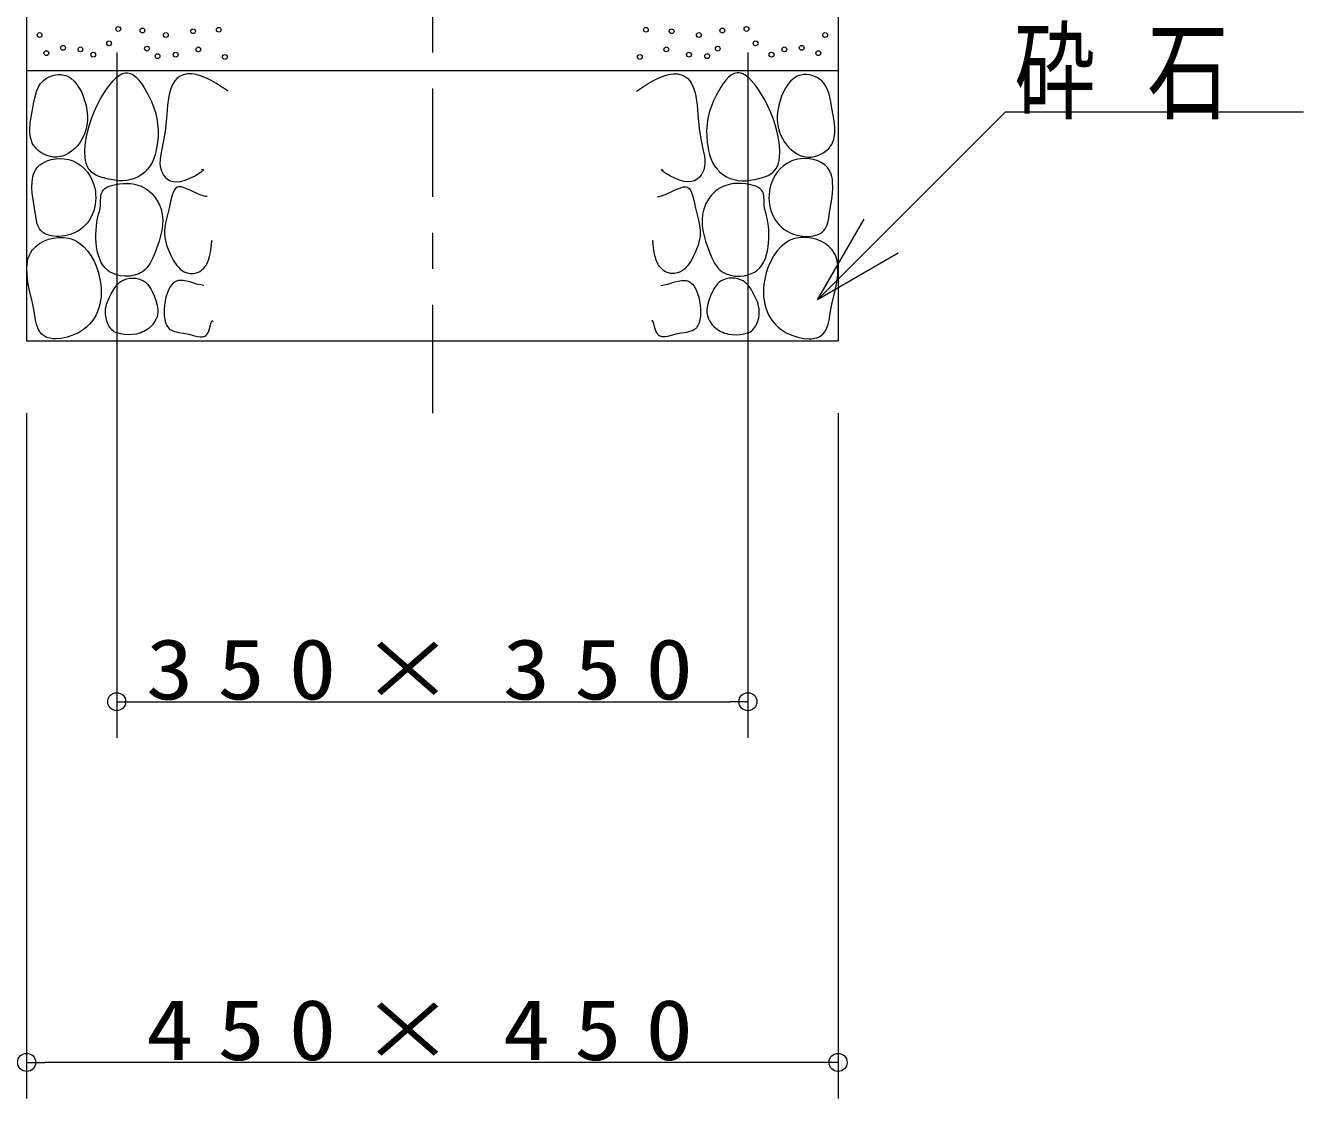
# Model space of a CAD drawing. Units: millimetres on the paper. Extents: x 0 to 420, y -594 to 297.
# Drawn here: x 325.3 to 360.74, y -479.72 to -449.98 of the extents above; entities that cross this region are included whole.
import ezdxf

# ---------------------------------------------------------------- set-up
doc = ezdxf.new("R2010")
doc.units = ezdxf.units.MM
doc.linetypes.add('USER2', pattern=[6, 3, -1, 1, -1])
for name, color, linetype, lineweight in [('0_2', 7, 'Continuous', 13), ('2D_DIMENSION', 7, 'Continuous', 13), ('FOOTING_C', 7, 'USER2', 13), ('HAT', 7, 'Continuous', 13), ('TEXT', 7, 'Continuous', 13)]:
    doc.layers.add(name, color=color, linetype=linetype, lineweight=lineweight)
doc.styles.add('ＭＳ ゴシック', font='')
doc.styles.get('ＭＳ ゴシック').set_extended_font_data('MS Gothic')

msp = doc.modelspace()

# ---------------------------------------------------------------- linework, layer by layer
at = {"layer": '0_2'}
for p, q in [((325.331, -448.721), (325.331, -458.721)), ((347.831, -448.721), (347.831, -458.721)), ((325.331, -451.221), (347.831, -451.221)), ((325.331, -458.721), (347.831, -458.721))]:
    msp.add_line(p, q, dxfattribs=at)
at = {"layer": '2D_DIMENSION'}
for p, q in [((327.831, -450.721), (327.831, -469.721)), ((345.331, -450.721), (345.331, -469.721)), ((325.331, -460.721), (325.331, -479.721)), ((347.831, -460.721), (347.831, -479.721)), ((327.831, -468.721), (328.331, -468.721)), ((328.331, -468.721), (344.831, -468.721)), ((345.331, -468.721), (344.831, -468.721)), ((325.331, -478.721), (325.831, -478.721)), ((347.331, -478.721), (325.831, -478.721)), ((347.831, -478.721), (347.331, -478.721))]:
    msp.add_line(p, q, dxfattribs=at)
for centre in [(327.831, -468.721), (345.331, -468.721), (325.331, -478.721), (347.831, -478.721)]:
    msp.add_circle(centre, 0.25, dxfattribs=at)
at = {"layer": 'FOOTING_C'}
msp.add_line((336.581, -403.721), (336.581, -461.221), dxfattribs=at)
at = {"layer": 'HAT'}
for points in [[(325.496, -452.309), (325.534, -452.093), (325.582, -451.876), (325.615, -451.772), (325.659, -451.675), (325.714, -451.586), (325.785, -451.507), (325.844, -451.46), (325.91, -451.419), (325.981, -451.386), (326.056, -451.36), (326.134, -451.343), (326.211, -451.335), (326.288, -451.336), (326.362, -451.347), (326.416, -451.362), (326.467, -451.383), (326.515, -451.409), (326.562, -451.44), (326.647, -451.515), (326.723, -451.605), (326.79, -451.707), (326.849, -451.817), (326.898, -451.934), (326.94, -452.053), (326.977, -452.191), (327.003, -452.329), (327.016, -452.466), (327.017, -452.6), (327.004, -452.733), (326.976, -452.862), (326.934, -452.989), (326.875, -453.111), (326.816, -453.208), (326.746, -453.301), (326.667, -453.386), (326.579, -453.461), (326.485, -453.525), (326.385, -453.575), (326.279, -453.609), (326.17, -453.624), (326.077, -453.622), (325.984, -453.607), (325.893, -453.58), (325.806, -453.543), (325.723, -453.495), (325.648, -453.439), (325.583, -453.375), (325.528, -453.304), (325.497, -453.251), (325.472, -453.195), (325.453, -453.138), (325.438, -453.078), (325.422, -452.954), (325.421, -452.826), (325.431, -452.695), (325.449, -452.564)], [(327.774, -454.266), (327.601, -454.232), (327.427, -454.189), (327.344, -454.162), (327.266, -454.128), (327.195, -454.089), (327.132, -454.041), (327.082, -453.989), (327.041, -453.929), (327.007, -453.864), (326.982, -453.793), (326.963, -453.716), (326.951, -453.636), (326.944, -453.466), (326.957, -453.287), (326.985, -453.106), (327.023, -452.928), (327.068, -452.758), (327.13, -452.556), (327.201, -452.368), (327.285, -452.182), (327.389, -451.989), (327.545, -451.737), (327.634, -451.615), (327.727, -451.504), (327.825, -451.41), (327.924, -451.338), (327.975, -451.312), (328.026, -451.293), (328.076, -451.284), (328.127, -451.283), (328.209, -451.303), (328.289, -451.346), (328.367, -451.409), (328.443, -451.488), (328.515, -451.579), (328.583, -451.679), (328.704, -451.892), (328.785, -452.061), (328.85, -452.227), (328.902, -452.39), (328.94, -452.552), (328.964, -452.713), (328.975, -452.876), (328.974, -453.04), (328.961, -453.207), (328.923, -453.438), (328.893, -453.552), (328.856, -453.662), (328.809, -453.768), (328.753, -453.868), (328.686, -453.959), (328.608, -454.041), (328.522, -454.109), (328.427, -454.166), (328.324, -454.212), (328.216, -454.246), (328.105, -454.269), (327.993, -454.28), (327.882, -454.279)], [(345.389, -454.266), (345.561, -454.232), (345.735, -454.189), (345.818, -454.162), (345.896, -454.128), (345.968, -454.089), (346.03, -454.041), (346.08, -453.989), (346.122, -453.929), (346.155, -453.864), (346.18, -453.793), (346.199, -453.716), (346.211, -453.636), (346.218, -453.466), (346.205, -453.287), (346.177, -453.106), (346.139, -452.928), (346.094, -452.758), (346.032, -452.556), (345.961, -452.368), (345.877, -452.182), (345.774, -451.989), (345.617, -451.737), (345.529, -451.615), (345.435, -451.504), (345.338, -451.41), (345.238, -451.338), (345.187, -451.312), (345.137, -451.293), (345.086, -451.284), (345.036, -451.283), (344.954, -451.303), (344.873, -451.346), (344.795, -451.409), (344.719, -451.488), (344.647, -451.579), (344.579, -451.679), (344.458, -451.892), (344.378, -452.061), (344.312, -452.227), (344.26, -452.39), (344.222, -452.552), (344.198, -452.713), (344.187, -452.876), (344.188, -453.04), (344.202, -453.207), (344.24, -453.438), (344.269, -453.552), (344.307, -453.662), (344.353, -453.768), (344.409, -453.868), (344.476, -453.959), (344.554, -454.041), (344.64, -454.109), (344.736, -454.166), (344.838, -454.212), (344.946, -454.246), (345.057, -454.269), (345.169, -454.28), (345.28, -454.279)], [(347.666, -452.309), (347.628, -452.093), (347.581, -451.876), (347.547, -451.772), (347.504, -451.675), (347.448, -451.586), (347.378, -451.507), (347.318, -451.46), (347.252, -451.419), (347.181, -451.386), (347.106, -451.36), (347.029, -451.343), (346.951, -451.335), (346.874, -451.336), (346.8, -451.347), (346.747, -451.362), (346.696, -451.383), (346.647, -451.409), (346.601, -451.44), (346.515, -451.515), (346.439, -451.605), (346.372, -451.707), (346.314, -451.817), (346.264, -451.934), (346.223, -452.053), (346.185, -452.191), (346.159, -452.329), (346.146, -452.466), (346.145, -452.6), (346.159, -452.733), (346.186, -452.862), (346.229, -452.989), (346.287, -453.111), (346.347, -453.208), (346.417, -453.301), (346.496, -453.386), (346.583, -453.461), (346.677, -453.525), (346.777, -453.575), (346.883, -453.609), (346.993, -453.624), (347.085, -453.622), (347.178, -453.607), (347.269, -453.58), (347.357, -453.543), (347.439, -453.495), (347.514, -453.439), (347.58, -453.375), (347.634, -453.304), (347.665, -453.251), (347.69, -453.195), (347.709, -453.138), (347.724, -453.078), (347.74, -452.954), (347.741, -452.826), (347.731, -452.695), (347.713, -452.564)], [(325.56, -455.1), (325.508, -454.789), (325.488, -454.628), (325.477, -454.466), (325.481, -454.31), (325.49, -454.236), (325.504, -454.163), (325.524, -454.095), (325.55, -454.03), (325.583, -453.969), (325.624, -453.913), (325.66, -453.874), (325.7, -453.839), (325.792, -453.777), (325.896, -453.728), (326.009, -453.692), (326.128, -453.67), (326.25, -453.662), (326.372, -453.668), (326.49, -453.688), (326.554, -453.706), (326.615, -453.729), (326.731, -453.786), (326.838, -453.859), (326.934, -453.945), (327.018, -454.044), (327.091, -454.152), (327.15, -454.27), (327.196, -454.394), (327.219, -454.482), (327.236, -454.571), (327.245, -454.662), (327.248, -454.754), (327.244, -454.845), (327.233, -454.936), (327.215, -455.026), (327.191, -455.113), (327.16, -455.199), (327.121, -455.281), (327.076, -455.36), (327.024, -455.434), (326.965, -455.504), (326.9, -455.568), (326.827, -455.626), (326.747, -455.677), (326.68, -455.712), (326.61, -455.742), (326.537, -455.768), (326.461, -455.789), (326.385, -455.804), (326.308, -455.815), (326.232, -455.821), (326.157, -455.821), (326.084, -455.815), (326.013, -455.804), (325.946, -455.788), (325.883, -455.765), (325.825, -455.736), (325.773, -455.701), (325.727, -455.66), (325.688, -455.613), (325.658, -455.559), (325.634, -455.5), (325.615, -455.437), (325.601, -455.371)], [(347.602, -455.1), (347.654, -454.789), (347.674, -454.628), (347.685, -454.466), (347.681, -454.31), (347.672, -454.236), (347.658, -454.163), (347.639, -454.095), (347.612, -454.03), (347.579, -453.969), (347.538, -453.913), (347.502, -453.874), (347.462, -453.839), (347.37, -453.777), (347.266, -453.728), (347.153, -453.692), (347.034, -453.67), (346.912, -453.662), (346.79, -453.668), (346.672, -453.688), (346.608, -453.706), (346.547, -453.729), (346.431, -453.786), (346.325, -453.859), (346.229, -453.945), (346.144, -454.044), (346.072, -454.152), (346.012, -454.27), (345.966, -454.394), (345.943, -454.482), (345.927, -454.571), (345.917, -454.662), (345.914, -454.754), (345.918, -454.845), (345.929, -454.936), (345.947, -455.026), (345.971, -455.113), (346.003, -455.199), (346.041, -455.281), (346.086, -455.36), (346.138, -455.434), (346.197, -455.504), (346.263, -455.568), (346.335, -455.626), (346.415, -455.677), (346.482, -455.712), (346.553, -455.742), (346.626, -455.768), (346.701, -455.789), (346.777, -455.804), (346.854, -455.815), (346.93, -455.821), (347.005, -455.821), (347.079, -455.815), (347.149, -455.804), (347.216, -455.788), (347.279, -455.765), (347.337, -455.736), (347.39, -455.701), (347.435, -455.66), (347.474, -455.613), (347.505, -455.559), (347.529, -455.5), (347.547, -455.437), (347.562, -455.371)], [(327.357, -455.1), (327.371, -455.036), (327.379, -454.969), (327.381, -454.833), (327.388, -454.701), (327.4, -454.641), (327.421, -454.586), (327.454, -454.538), (327.499, -454.496), (327.553, -454.46), (327.615, -454.431), (327.682, -454.407), (327.754, -454.387), (327.902, -454.362), (328.011, -454.353), (328.116, -454.351), (328.219, -454.357), (328.318, -454.372), (328.413, -454.396), (328.504, -454.429), (328.59, -454.471), (328.672, -454.522), (328.737, -454.574), (328.799, -454.632), (328.855, -454.695), (328.907, -454.763), (328.954, -454.835), (328.994, -454.911), (329.029, -454.988), (329.057, -455.068), (329.09, -455.212), (329.103, -455.359), (329.098, -455.507), (329.079, -455.656), (329.046, -455.806), (329.003, -455.956), (328.897, -456.254), (328.831, -456.413), (328.755, -456.562), (328.711, -456.63), (328.662, -456.693), (328.606, -456.75), (328.544, -456.799), (328.492, -456.831), (328.438, -456.858), (328.319, -456.898), (328.191, -456.92), (328.06, -456.925), (327.928, -456.912), (327.802, -456.881), (327.685, -456.833), (327.631, -456.802), (327.581, -456.767), (327.505, -456.697), (327.442, -456.616), (327.39, -456.526), (327.348, -456.428), (327.315, -456.324), (327.29, -456.217), (327.272, -456.107), (327.26, -455.998), (327.253, -455.88), (327.251, -455.765), (327.255, -455.651), (327.264, -455.538), (327.279, -455.427), (327.3, -455.317), (327.325, -455.208)], [(345.806, -455.1), (345.791, -455.036), (345.784, -454.969), (345.781, -454.833), (345.774, -454.701), (345.763, -454.641), (345.741, -454.586), (345.708, -454.538), (345.663, -454.496), (345.609, -454.46), (345.548, -454.431), (345.48, -454.407), (345.409, -454.387), (345.26, -454.362), (345.152, -454.353), (345.046, -454.351), (344.944, -454.357), (344.845, -454.372), (344.75, -454.396), (344.659, -454.429), (344.572, -454.471), (344.49, -454.522), (344.425, -454.574), (344.364, -454.632), (344.307, -454.695), (344.255, -454.763), (344.209, -454.835), (344.168, -454.911), (344.133, -454.988), (344.105, -455.068), (344.072, -455.212), (344.059, -455.359), (344.064, -455.507), (344.084, -455.656), (344.116, -455.806), (344.159, -455.956), (344.266, -456.254), (344.331, -456.413), (344.407, -456.562), (344.451, -456.63), (344.501, -456.693), (344.556, -456.75), (344.619, -456.799), (344.67, -456.831), (344.725, -456.858), (344.844, -456.898), (344.971, -456.92), (345.103, -456.925), (345.234, -456.912), (345.36, -456.881), (345.477, -456.833), (345.531, -456.802), (345.581, -456.767), (345.657, -456.697), (345.721, -456.616), (345.773, -456.526), (345.815, -456.428), (345.847, -456.324), (345.872, -456.217), (345.89, -456.107), (345.902, -455.998), (345.909, -455.88), (345.911, -455.765), (345.907, -455.651), (345.898, -455.538), (345.883, -455.427), (345.863, -455.317), (345.837, -455.208)], [(325.496, -457.665), (325.404, -457.286), (325.366, -457.087), (325.341, -456.888), (325.336, -456.695), (325.342, -456.601), (325.356, -456.51), (325.377, -456.423), (325.407, -456.341), (325.446, -456.263), (325.496, -456.19), (325.584, -456.097), (325.69, -456.018), (325.81, -455.952), (325.941, -455.901), (326.078, -455.867), (326.218, -455.849), (326.357, -455.85), (326.49, -455.869), (326.568, -455.891), (326.642, -455.92), (326.713, -455.955), (326.781, -455.997), (326.906, -456.097), (327.018, -456.217), (327.115, -456.354), (327.199, -456.504), (327.269, -456.664), (327.325, -456.832), (327.374, -457.05), (327.389, -457.16), (327.398, -457.271), (327.4, -457.38), (327.395, -457.489), (327.383, -457.596), (327.363, -457.7), (327.335, -457.803), (327.3, -457.902), (327.256, -457.997), (327.204, -458.089), (327.143, -458.176), (327.074, -458.257), (326.995, -458.333), (326.907, -458.403), (326.766, -458.491), (326.612, -458.563), (326.451, -458.617), (326.288, -458.651), (326.131, -458.661), (326.056, -458.657), (325.985, -458.646), (325.919, -458.629), (325.857, -458.604), (325.801, -458.572), (325.752, -458.531), (325.69, -458.454), (325.643, -458.36), (325.608, -458.254), (325.581, -458.139), (325.54, -457.898)], [(347.666, -457.665), (347.758, -457.286), (347.796, -457.087), (347.821, -456.888), (347.826, -456.695), (347.82, -456.601), (347.807, -456.51), (347.785, -456.423), (347.755, -456.341), (347.716, -456.263), (347.666, -456.19), (347.578, -456.097), (347.472, -456.018), (347.352, -455.952), (347.222, -455.901), (347.084, -455.867), (346.944, -455.849), (346.806, -455.85), (346.672, -455.869), (346.594, -455.891), (346.52, -455.92), (346.449, -455.955), (346.381, -455.997), (346.256, -456.097), (346.145, -456.217), (346.047, -456.354), (345.963, -456.504), (345.893, -456.664), (345.838, -456.832), (345.788, -457.05), (345.773, -457.16), (345.764, -457.271), (345.762, -457.38), (345.767, -457.489), (345.78, -457.596), (345.8, -457.7), (345.827, -457.803), (345.863, -457.902), (345.906, -457.997), (345.958, -458.089), (346.019, -458.176), (346.088, -458.257), (346.167, -458.333), (346.255, -458.403), (346.396, -458.491), (346.55, -458.563), (346.712, -458.617), (346.874, -458.651), (347.031, -458.661), (347.106, -458.657), (347.177, -458.646), (347.244, -458.629), (347.305, -458.604), (347.361, -458.572), (347.41, -458.531), (347.472, -458.454), (347.519, -458.36), (347.554, -458.254), (347.581, -458.139), (347.622, -457.898)], [(327.838, -458.499), (327.798, -458.484), (327.761, -458.463), (327.726, -458.439), (327.694, -458.409), (327.665, -458.377), (327.638, -458.341), (327.613, -458.302), (327.592, -458.26), (327.557, -458.172), (327.533, -458.078), (327.519, -457.983), (327.517, -457.89), (327.522, -457.824), (327.533, -457.76), (327.549, -457.699), (327.569, -457.639), (327.619, -457.523), (327.677, -457.409), (327.735, -457.307), (327.8, -457.211), (327.837, -457.166), (327.876, -457.125), (327.919, -457.088), (327.966, -457.056), (328.036, -457.021), (328.112, -456.997), (328.191, -456.982), (328.273, -456.977), (328.354, -456.982), (328.433, -456.996), (328.508, -457.021), (328.576, -457.056), (328.626, -457.093), (328.671, -457.135), (328.712, -457.183), (328.748, -457.235), (328.781, -457.291), (328.811, -457.35), (328.864, -457.473), (328.913, -457.602), (328.934, -457.666), (328.95, -457.731), (328.962, -457.795), (328.969, -457.86), (328.968, -457.923), (328.961, -457.986), (328.946, -458.047), (328.923, -458.106), (328.894, -458.163), (328.86, -458.218), (328.819, -458.27), (328.774, -458.319), (328.725, -458.363), (328.672, -458.403), (328.626, -458.432), (328.578, -458.458), (328.529, -458.48), (328.478, -458.5), (328.426, -458.515), (328.373, -458.528), (328.265, -458.544), (328.156, -458.549), (328.047, -458.543), (327.941, -458.526)], [(345.324, -458.499), (345.364, -458.484), (345.401, -458.463), (345.436, -458.439), (345.468, -458.409), (345.498, -458.377), (345.525, -458.341), (345.549, -458.302), (345.57, -458.26), (345.605, -458.172), (345.63, -458.078), (345.643, -457.983), (345.645, -457.89), (345.64, -457.824), (345.629, -457.76), (345.613, -457.699), (345.593, -457.639), (345.544, -457.523), (345.485, -457.409), (345.427, -457.307), (345.362, -457.211), (345.326, -457.166), (345.286, -457.125), (345.243, -457.088), (345.196, -457.056), (345.126, -457.021), (345.051, -456.997), (344.971, -456.982), (344.889, -456.977), (344.808, -456.982), (344.729, -456.996), (344.655, -457.021), (344.587, -457.056), (344.536, -457.093), (344.491, -457.135), (344.45, -457.183), (344.414, -457.235), (344.381, -457.291), (344.351, -457.35), (344.298, -457.473), (344.249, -457.602), (344.229, -457.666), (344.212, -457.731), (344.2, -457.795), (344.194, -457.86), (344.194, -457.923), (344.202, -457.986), (344.217, -458.047), (344.239, -458.106), (344.268, -458.163), (344.303, -458.218), (344.343, -458.27), (344.388, -458.319), (344.437, -458.363), (344.49, -458.403), (344.536, -458.432), (344.584, -458.458), (344.634, -458.48), (344.684, -458.5), (344.736, -458.515), (344.789, -458.528), (344.897, -458.544), (345.006, -458.549), (345.115, -458.543), (345.222, -458.526)]]:
    msp.add_lwpolyline(points, close=True, dxfattribs=at)
for points in [[(330.918, -451.796), (330.822, -451.731), (330.597, -451.586), (330.469, -451.511), (330.34, -451.443), (330.18, -451.375), (330.035, -451.333), (329.903, -451.314), (329.785, -451.316), (329.68, -451.339), (329.588, -451.379), (329.509, -451.436), (329.442, -451.507), (329.384, -451.597), (329.338, -451.699), (329.302, -451.811), (329.275, -451.931), (329.239, -452.183), (329.217, -452.438), (329.182, -452.827), (329.156, -453.017), (329.121, -453.207), (329.077, -453.401), (329.04, -453.597), (329.029, -453.694), (329.027, -453.79), (329.035, -453.885), (329.057, -453.977), (329.086, -454.051), (329.126, -454.12), (329.176, -454.182), (329.238, -454.235), (329.312, -454.276), (329.396, -454.301), (329.493, -454.31), (329.602, -454.298), (329.728, -454.263), (329.857, -454.211), (329.981, -454.15), (330.09, -454.088), (330.174, -454.031), (330.223, -453.989), (330.232, -453.975), (330.228, -453.968), (330.18, -453.977)], [(342.244, -451.796), (342.34, -451.731), (342.565, -451.586), (342.694, -451.511), (342.822, -451.443), (342.982, -451.375), (343.128, -451.333), (343.26, -451.314), (343.378, -451.316), (343.483, -451.339), (343.574, -451.379), (343.654, -451.436), (343.72, -451.507), (343.778, -451.597), (343.824, -451.699), (343.86, -451.811), (343.887, -451.931), (343.923, -452.183), (343.945, -452.438), (343.98, -452.827), (344.006, -453.017), (344.041, -453.207), (344.085, -453.401), (344.123, -453.597), (344.133, -453.694), (344.136, -453.79), (344.127, -453.885), (344.105, -453.977), (344.076, -454.051), (344.036, -454.12), (343.986, -454.182), (343.924, -454.235), (343.851, -454.276), (343.766, -454.301), (343.669, -454.31), (343.56, -454.298), (343.434, -454.263), (343.305, -454.211), (343.181, -454.15), (343.072, -454.088), (342.989, -454.031), (342.939, -453.989), (342.931, -453.975), (342.934, -453.968), (342.982, -453.977)], [(330.34, -454.715), (330.285, -454.711), (330.228, -454.7), (330.113, -454.662), (329.883, -454.553), (329.774, -454.501), (329.673, -454.461), (329.626, -454.449), (329.583, -454.444), (329.543, -454.447), (329.506, -454.458), (329.461, -454.491), (329.423, -454.542), (329.392, -454.606), (329.365, -454.682), (329.32, -454.855), (329.282, -455.035), (329.192, -455.406), (329.162, -455.575), (329.154, -455.658), (329.153, -455.741), (329.159, -455.82), (329.171, -455.9), (329.212, -456.061), (329.272, -456.223), (329.346, -456.383), (329.415, -456.509), (329.495, -456.626), (329.54, -456.678), (329.588, -456.725), (329.641, -456.766), (329.699, -456.799), (329.785, -456.832), (329.877, -456.848), (329.973, -456.845), (330.067, -456.821), (330.113, -456.801), (330.158, -456.775), (330.201, -456.742), (330.241, -456.703), (330.279, -456.658), (330.314, -456.605), (330.345, -456.546), (330.372, -456.479), (330.403, -456.374), (330.427, -456.263), (330.456, -456.058), (330.467, -455.935), (330.469, -455.966)], [(342.822, -454.715), (342.877, -454.711), (342.934, -454.7), (343.049, -454.662), (343.279, -454.553), (343.388, -454.501), (343.489, -454.461), (343.536, -454.449), (343.579, -454.444), (343.62, -454.447), (343.656, -454.458), (343.701, -454.491), (343.739, -454.542), (343.771, -454.606), (343.798, -454.682), (343.842, -454.855), (343.881, -455.035), (343.97, -455.406), (344.001, -455.575), (344.008, -455.658), (344.009, -455.741), (344.003, -455.82), (343.991, -455.9), (343.95, -456.061), (343.891, -456.223), (343.817, -456.383), (343.747, -456.509), (343.668, -456.626), (343.623, -456.678), (343.574, -456.725), (343.521, -456.766), (343.464, -456.799), (343.377, -456.832), (343.285, -456.848), (343.19, -456.845), (343.095, -456.821), (343.049, -456.801), (343.004, -456.775), (342.961, -456.742), (342.921, -456.703), (342.883, -456.658), (342.848, -456.605), (342.817, -456.546), (342.79, -456.479), (342.759, -456.374), (342.735, -456.263), (342.707, -456.058), (342.695, -455.935), (342.694, -455.966)], [(330.244, -457.184), (330.149, -457.167), (330.053, -457.142), (329.858, -457.084), (329.763, -457.06), (329.672, -457.044), (329.586, -457.041), (329.545, -457.046), (329.506, -457.056), (329.469, -457.071), (329.434, -457.092), (329.401, -457.117), (329.37, -457.146), (329.341, -457.18), (329.314, -457.218), (329.266, -457.303), (329.226, -457.4), (329.194, -457.505), (329.17, -457.616), (329.153, -457.73), (329.145, -457.834), (329.143, -457.936), (329.149, -458.035), (329.163, -458.128), (329.186, -458.213), (329.218, -458.289), (329.238, -458.322), (329.261, -458.353), (329.286, -458.38), (329.314, -458.403), (329.362, -458.432), (329.415, -458.453), (329.475, -458.469), (329.538, -458.481), (329.677, -458.503), (329.827, -458.531), (329.987, -458.576), (330.065, -458.595), (330.14, -458.606), (330.175, -458.607), (330.209, -458.603), (330.242, -458.596), (330.272, -458.583), (330.301, -458.564), (330.327, -458.539), (330.351, -458.507), (330.372, -458.467), (330.393, -458.413), (330.411, -458.352), (330.442, -458.237), (330.455, -458.193), (330.469, -458.165), (330.477, -458.159), (330.484, -458.158), (330.492, -458.165), (330.501, -458.179)], [(342.918, -457.184), (343.013, -457.167), (343.11, -457.142), (343.305, -457.084), (343.399, -457.06), (343.491, -457.044), (343.577, -457.041), (343.617, -457.046), (343.656, -457.056), (343.693, -457.071), (343.729, -457.092), (343.762, -457.117), (343.793, -457.146), (343.822, -457.18), (343.849, -457.218), (343.896, -457.303), (343.936, -457.4), (343.968, -457.505), (343.992, -457.616), (344.009, -457.73), (344.017, -457.834), (344.019, -457.936), (344.013, -458.035), (343.999, -458.128), (343.976, -458.213), (343.944, -458.289), (343.924, -458.322), (343.902, -458.353), (343.876, -458.38), (343.849, -458.403), (343.801, -458.432), (343.747, -458.453), (343.688, -458.469), (343.624, -458.481), (343.485, -458.503), (343.335, -458.531), (343.175, -458.576), (343.097, -458.595), (343.023, -458.606), (342.987, -458.607), (342.953, -458.603), (342.921, -458.596), (342.89, -458.583), (342.861, -458.564), (342.835, -458.539), (342.811, -458.507), (342.79, -458.467), (342.769, -458.413), (342.751, -458.352), (342.721, -458.237), (342.707, -458.193), (342.693, -458.165), (342.686, -458.159), (342.678, -458.158), (342.67, -458.165), (342.662, -458.179)]]:
    msp.add_lwpolyline(points, dxfattribs=at)
for centre in [(327.87, -450.07), (345.292, -450.07), (325.689, -450.238), (328.541, -450.112), (329.191, -450.238), (329.946, -450.133), (330.659, -450.091), (342.503, -450.091), (343.216, -450.133), (343.971, -450.238), (344.621, -450.112), (347.473, -450.238), (325.878, -450.741), (326.339, -450.594), (326.822, -450.636), (327.178, -450.783), (327.618, -450.468), (328.667, -450.615), (329.464, -450.783), (330.093, -450.636), (343.069, -450.636), (343.698, -450.783), (344.495, -450.615), (345.544, -450.468), (345.984, -450.783), (346.341, -450.636), (346.823, -450.594), (347.284, -450.741), (328.961, -450.825), (330.827, -450.846), (342.335, -450.846), (344.202, -450.825)]:
    msp.add_circle(centre, 0.0663, dxfattribs=at)
at = {"layer": 'TEXT'}
for p, q in [((349.026, -455.816), (352.472, -452.371)), ((352.472, -452.371), (360.735, -452.371)), ((347.258, -457.583), (348.553, -455.342)), ((347.258, -457.583), (349.026, -455.816)), ((349.5, -456.289), (347.258, -457.583))]:
    msp.add_line(p, q, dxfattribs=at)

# ---------------------------------------------------------------- texts
at = {"layer": '2D_DIMENSION', "char_height": 1.686, "attachment_point": 7, "style": 'ＭＳ ゴシック'}
for s, insert in [('\\T1.5;\\W1.15;350×350', (328.641, -468.687)), ('\\T1.5;\\W1.15;450×450', (328.641, -478.687))]:
    msp.add_mtext(s, dxfattribs=dict(at, insert=insert))
at = {"layer": 'TEXT', "insert": (352.718, -452.578), "char_height": 2.199, "attachment_point": 7, "style": 'ＭＳ ゴシック'}
msp.add_mtext('\\T1.64;\\W0.75;砕石', dxfattribs=at)

doc.saveas('drawing.dxf')
